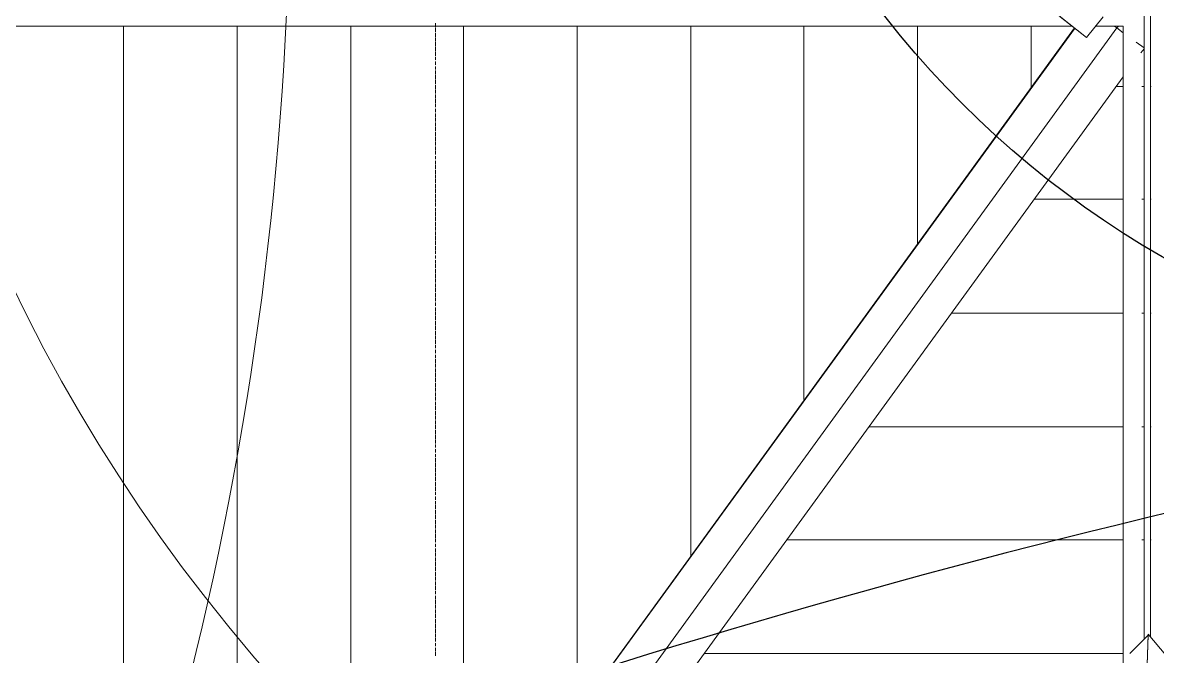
# Model space of a CAD drawing. Header units: millimetres. Extents: x -42533 to 645315, y 3457 to 82611.
# Drawn here: x 583353 to 589356, y 16262 to 19612 of the extents above; entities that cross this region are included whole.
import ezdxf

# ---------------------------------------------------------------- set-up
doc = ezdxf.new("R2010")
doc.units = ezdxf.units.MM
for name, color, linetype, true_color in [('PDF _!ЭОМ.Молниезащита', 7, 'Continuous', 0x954a95), ('PDF _Крыша', 7, 'Continuous', 0xbababa), ('PDF _Крыша штриховка', 7, 'Continuous', 0xbababa), ('PDF _Обобщенные модели', 7, 'Continuous', 0xbababa), ('PDF _Ограждение', 7, 'Continuous', 0xbababa), ('PDF _Оси', 7, 'Continuous', 0xbababa)]:
    doc.layers.add(name, color=color, linetype=linetype, true_color=true_color)

msp = doc.modelspace()

# ---------------------------------------------------------------- linework, layer by layer
at = {"layer": 'PDF _!ЭОМ.Молниезащита', "color": 116, "lineweight": 30, "true_color": 0x136734}
msp.add_circle((591894.4, 22755.9), 5050.7, dxfattribs=at)
at = {"layer": 'PDF _!ЭОМ.Молниезащита', "lineweight": 13}
for centre, radius, start, end in [((567008.4, 20453.1), 17757.8, 299.14304, 50.43064), ((591445.4, 22129.1), 9036.1, 344.77295, 295.66956)]:
    msp.add_arc(centre, radius, start, end, dxfattribs=at)
at = {"layer": 'PDF _!ЭОМ.Молниезащита', "lineweight": 30}
msp.add_arc((599431.9, -25184.2), 43378.4, 98.91182, 124.50339, dxfattribs=at)
at = {"layer": 'PDF _Крыша', "color": 8, "lineweight": 9}
msp.add_lwpolyline([(589141.6, 19584.9), (589150.1, 19593.4)], dxfattribs=at)
at = {"layer": 'PDF _Крыша штриховка', "color": 8, "lineweight": 9}
for points in [[(583885.5, 15002.3), (583885.5, 19593.4)], [(584487, 15023.4), (584487, 19593.4)], [(585088.4, 15048.9), (585088.4, 19593.4)], [(585685.6, 15142), (585685.6, 19593.4)], [(586287, 15967.9), (586287, 19593.4)], [(586888.4, 16793.8), (586888.4, 19593.4)], [(587485.6, 17619.7), (587485.6, 19593.4)], [(588087, 18445.6), (588087, 19593.4)], [(588688.4, 19267.3), (588688.4, 19593.4)], [(589141.6, 19275.7), (589175.5, 19275.7)], [(589272.9, 19275.7), (589285.6, 19275.7)], [(589323.7, 19275.7), (589319.5, 19275.7)], [(588705.4, 18678.6), (589175.5, 18678.6)], [(589272.9, 18678.6), (589285.6, 18678.6)], [(589323.7, 18678.6), (589319.5, 18678.6)], [(588269.1, 18077.1), (589175.5, 18077.1)], [(589272.9, 18077.1), (589285.6, 18077.1)], [(589323.7, 18077.1), (589319.5, 18077.1)], [(587832.9, 17475.7), (589175.5, 17475.7)], [(589272.9, 17475.7), (589285.6, 17475.7)], [(589323.7, 17475.7), (589319.5, 17475.7)], [(587396.7, 16878.5), (589175.5, 16878.5)], [(589272.9, 16878.5), (589285.6, 16878.5)], [(589323.7, 16878.5), (589319.5, 16878.5)], [(586960.4, 16277.1), (589175.5, 16277.1)]]:
    msp.add_lwpolyline(points, dxfattribs=at)
at = {"layer": 'PDF _Обобщенные модели', "color": 8, "lineweight": 18}
for points in [[(589319.5, 16366.1), (589319.5, 24968)], [(589285.6, 24828.3), (589285.6, 16353.3)], [(559523.8, 19593.4), (588904.4, 19593.4)], [(589027.3, 19593.4), (589175.5, 19593.4), (589175.5, 16175.5), (589226.3, 16175.5)]]:
    msp.add_lwpolyline(points, dxfattribs=at)
at = {"layer": 'PDF _Ограждение', "color": 8, "lineweight": 9}
for points in [[(589069.6, 19644.2), (588980.7, 19534.1), (588836.7, 19648.4)], [(588840.9, 19644.2), (588980.7, 19534.1)], [(588917.1, 19584.9), (584935.9, 14104.4), (588917.1, 19580.7)], [(589141.6, 19584.9), (585160.4, 14104.4)], [(589128.9, 19593.4), (589141.6, 19584.9), (589175.5, 19559.5)], [(589243.3, 19508.7), (589285.6, 19479)], [(589285.6, 19474.8), (589268.7, 19453.6)], [(589175.5, 19326.6), (585816.9, 14705.8)], [(585329.8, 12105.3), (589298.3, 16167), (589302.6, 16192.4), (589302.6, 16217.8), (589306.8, 16378.8), (589400, 16268.6)], [(589209.4, 16277.1), (589306.8, 16374.5), (589302.6, 16217.8), (592915.3, 12067.2)]]:
    msp.add_lwpolyline(points, dxfattribs=at)
at = {"layer": 'PDF _Оси', "color": 8, "lineweight": 9}
for points in [[(585537.3, 19589.2), (585537.3, 19610.3)], [(585537.3, 19563.7), (585537.3, 19584.9)], [(585537.3, 19538.3), (585537.3, 19559.5)], [(585537.3, 19512.9), (585537.3, 19534.1)], [(585537.3, 19487.5), (585537.3, 19508.7)], [(585537.3, 19462.1), (585537.3, 19483.3)], [(585537.3, 19436.7), (585537.3, 19457.9)], [(585537.3, 19415.5), (585537.3, 19432.4)], [(585537.3, 19411.3), (585537.3, 19411.3)], [(585537.3, 19390.1), (585537.3, 19407)], [(585537.3, 19385.9), (585537.3, 19385.9)], [(585537.3, 19364.7), (585537.3, 19381.6)], [(585537.3, 19339.3), (585537.3, 19360.4)], [(585537.3, 19313.9), (585537.3, 19335)], [(585537.3, 19288.4), (585537.3, 19309.6)], [(585537.3, 19263), (585537.3, 19284.2)], [(585537.3, 19237.6), (585537.3, 19258.8)], [(585537.3, 19212.2), (585537.3, 19233.4)], [(585537.3, 19186.8), (585537.3, 19208)], [(585537.3, 19165.6), (585537.3, 19182.6)], [(585537.3, 19161.4), (585537.3, 19161.4)], [(585537.3, 19140.2), (585537.3, 19157.1)], [(585537.3, 19136), (585537.3, 19136)], [(585537.3, 19114.8), (585537.3, 19131.7)], [(585537.3, 19089.4), (585537.3, 19110.6)], [(585537.3, 19064), (585537.3, 19085.1)], [(585537.3, 19038.6), (585537.3, 19059.7)], [(585537.3, 19013.1), (585537.3, 19034.3)], [(585537.3, 18987.7), (585537.3, 19008.9)], [(585537.3, 18962.3), (585537.3, 18983.5)], [(585537.3, 18936.9), (585537.3, 18958.1)], [(585537.3, 18915.7), (585537.3, 18932.7)], [(585537.3, 18911.5), (585537.3, 18911.5)], [(585537.3, 18890.3), (585537.3, 18907.3)], [(585537.3, 18886.1), (585537.3, 18886.1)], [(585537.3, 18864.9), (585537.3, 18881.8)], [(585537.3, 18839.5), (585537.3, 18860.7)], [(585537.3, 18814.1), (585537.3, 18835.3)], [(585537.3, 18788.7), (585537.3, 18809.8)], [(585537.3, 18763.3), (585537.3, 18784.4)], [(585537.3, 18737.8), (585537.3, 18759)], [(585537.3, 18712.4), (585537.3, 18733.6)], [(585537.3, 18687), (585537.3, 18708.2)], [(585537.3, 18661.6), (585537.3, 18682.8)], [(585537.3, 18640.4), (585537.3, 18657.4)], [(585537.3, 18636.2), (585537.3, 18636.2)], [(585537.3, 18615), (585537.3, 18632)], [(585537.3, 18589.6), (585537.3, 18610.8)], [(585537.3, 18564.2), (585537.3, 18585.4)], [(585537.3, 18538.8), (585537.3, 18560)], [(585537.3, 18513.4), (585537.3, 18534.6)], [(585537.3, 18488), (585537.3, 18509.1)], [(585537.3, 18462.5), (585537.3, 18483.7)], [(585537.3, 18437.1), (585537.3, 18458.3)], [(585537.3, 18411.7), (585537.3, 18432.9)], [(585537.3, 18390.5), (585537.3, 18407.5)], [(585537.3, 18386.3), (585537.3, 18386.3)], [(585537.3, 18365.1), (585537.3, 18382.1)], [(585537.3, 18360.9), (585537.3, 18360.9)], [(585537.3, 18339.7), (585537.3, 18356.7)], [(585537.3, 18314.3), (585537.3, 18335.5)], [(585537.3, 18288.9), (585537.3, 18310.1)], [(585537.3, 18263.5), (585537.3, 18284.7)], [(585537.3, 18238.1), (585537.3, 18259.3)], [(585537.3, 18212.7), (585537.3, 18233.8)], [(585537.3, 18187.3), (585537.3, 18208.4)], [(585537.3, 18161.8), (585537.3, 18183)], [(585537.3, 18140.7), (585537.3, 18157.6)], [(585537.3, 18136.4), (585537.3, 18136.4)], [(585537.3, 18115.3), (585537.3, 18132.2)], [(585537.3, 18111), (585537.3, 18111)], [(585537.3, 18089.8), (585537.3, 18106.8)], [(585537.3, 18064.4), (585537.3, 18085.6)], [(585537.3, 18039), (585537.3, 18060.2)], [(585537.3, 18013.6), (585537.3, 18034.8)], [(585537.3, 17988.2), (585537.3, 18009.4)], [(585537.3, 17962.8), (585537.3, 17984)], [(585537.3, 17937.4), (585537.3, 17958.5)], [(585537.3, 17912), (585537.3, 17933.1)], [(585537.3, 17890.8), (585537.3, 17907.7)], [(585537.3, 17886.5), (585537.3, 17886.5)], [(585537.3, 17865.4), (585537.3, 17882.3)], [(585537.3, 17861.1), (585537.3, 17861.1)], [(585537.3, 17840), (585537.3, 17856.9)], [(585537.3, 17814.5), (585537.3, 17835.7)], [(585537.3, 17789.1), (585537.3, 17810.3)], [(585537.3, 17763.7), (585537.3, 17784.9)], [(585537.3, 17738.3), (585537.3, 17759.5)], [(585537.3, 17712.9), (585537.3, 17734.1)], [(585537.3, 17687.5), (585537.3, 17708.7)], [(585537.3, 17662.1), (585537.3, 17683.2)], [(585537.3, 17636.7), (585537.3, 17657.8)], [(585537.3, 17615.5), (585537.3, 17632.4)], [(585537.3, 17611.2), (585537.3, 17611.2)], [(585537.3, 17590.1), (585537.3, 17607)], [(585537.3, 17564.7), (585537.3, 17585.8)], [(585537.3, 17539.2), (585537.3, 17560.4)], [(585537.3, 17513.8), (585537.3, 17535)], [(585537.3, 17488.4), (585537.3, 17509.6)], [(585537.3, 17463), (585537.3, 17484.2)], [(585537.3, 17437.6), (585537.3, 17458.8)], [(585537.3, 17412.2), (585537.3, 17433.4)], [(585537.3, 17386.8), (585537.3, 17407.9)], [(585537.3, 17365.6), (585537.3, 17382.5)], [(585537.3, 17361.4), (585537.3, 17361.4)], [(585537.3, 17340.2), (585537.3, 17357.1)], [(585537.3, 17335.9), (585537.3, 17335.9)], [(585537.3, 17314.8), (585537.3, 17331.7)], [(585537.3, 17289.4), (585537.3, 17310.5)], [(585537.3, 17263.9), (585537.3, 17285.1)], [(585537.3, 17238.5), (585537.3, 17259.7)], [(585537.3, 17213.1), (585537.3, 17234.3)], [(585537.3, 17187.7), (585537.3, 17208.9)], [(585537.3, 17162.3), (585537.3, 17183.5)], [(585537.3, 17136.9), (585537.3, 17158.1)], [(585537.3, 17115.7), (585537.3, 17132.7)], [(585537.3, 17111.5), (585537.3, 17111.5)], [(585537.3, 17090.3), (585537.3, 17107.2)], [(585537.3, 17086.1), (585537.3, 17086.1)], [(585537.3, 17064.9), (585537.3, 17081.8)], [(585537.3, 17039.5), (585537.3, 17060.6)], [(585537.3, 17014.1), (585537.3, 17035.2)], [(585537.3, 16988.6), (585537.3, 17009.8)], [(585537.3, 16963.2), (585537.3, 16984.4)], [(585537.3, 16937.8), (585537.3, 16959)], [(585537.3, 16912.4), (585537.3, 16933.6)], [(585537.3, 16887), (585537.3, 16908.2)], [(585537.3, 16865.8), (585537.3, 16882.8)], [(585537.3, 16861.6), (585537.3, 16861.6)], [(585537.3, 16840.4), (585537.3, 16857.4)], [(585537.3, 16836.2), (585537.3, 16836.2)], [(585537.3, 16815), (585537.3, 16831.9)], [(585537.3, 16789.6), (585537.3, 16810.8)], [(585537.3, 16764.2), (585537.3, 16785.4)], [(585537.3, 16738.8), (585537.3, 16759.9)], [(585537.3, 16713.4), (585537.3, 16734.5)], [(585537.3, 16687.9), (585537.3, 16709.1)], [(585537.3, 16662.5), (585537.3, 16683.7)], [(585537.3, 16637.1), (585537.3, 16658.3)], [(585537.3, 16611.7), (585537.3, 16632.9)], [(585537.3, 16590.5), (585537.3, 16607.5)], [(585537.3, 16586.3), (585537.3, 16586.3)], [(585537.3, 16565.1), (585537.3, 16582.1)], [(585537.3, 16539.7), (585537.3, 16560.9)], [(585537.3, 16514.3), (585537.3, 16535.5)], [(585537.3, 16488.9), (585537.3, 16510.1)], [(585537.3, 16463.5), (585537.3, 16484.6)], [(585537.3, 16438.1), (585537.3, 16459.2)], [(585537.3, 16412.6), (585537.3, 16433.8)], [(585537.3, 16387.2), (585537.3, 16408.4)], [(585537.3, 16361.8), (585537.3, 16383)], [(585537.3, 16340.6), (585537.3, 16357.6)], [(585537.3, 16336.4), (585537.3, 16336.4)], [(585537.3, 16315.2), (585537.3, 16332.2)], [(585537.3, 16311), (585537.3, 16311)], [(585537.3, 16289.8), (585537.3, 16306.8)], [(585537.3, 16264.4), (585537.3, 16285.6)]]:
    msp.add_lwpolyline(points, dxfattribs=at)

doc.saveas('drawing.dxf')
